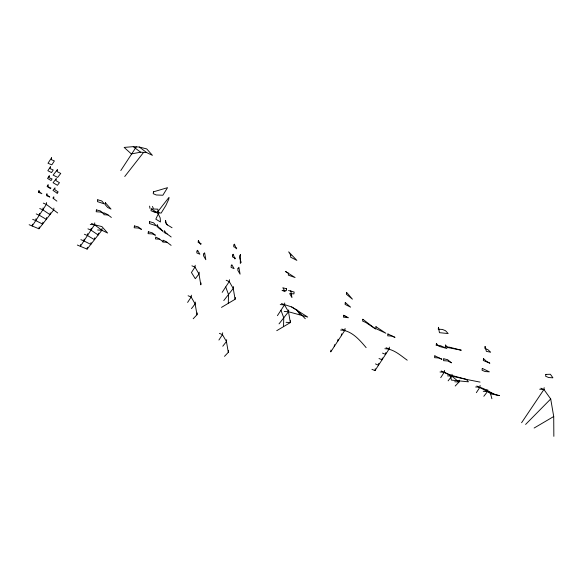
<?xml version="1.0" encoding="UTF-8"?>
<svg xmlns="http://www.w3.org/2000/svg" width="583" height="583" viewBox="0 0 583 583"><rect width="100%" height="100%" fill="white"/><g stroke="black" fill="none" stroke-linecap="round" stroke-linejoin="round"><path stroke-width="0.87" d="M228.296 303.335L228.507 294.517L225.708 286.96M283.542 326.64L283.753 317.815L280.955 310.265M32.437 224.164L32.203 226.015L38.937 228.784L53.672 209.946L53.913 208.095M38.828 192.434L39.068 190.583L38.493 192.288L41.881 193.716L38.624 191.26L38.959 191.406M42.858 222.225L42.625 224.076L35.738 220.614L35.971 218.763M46.545 217.517L46.305 219.361L39.272 215.214L39.506 213.363M38.937 228.784L39.178 226.933M50.225 212.802L49.992 214.653L42.807 209.814L43.04 207.963M46.574 202.563L46.341 204.414L32.203 226.015L29.15 224.725M53.629 198.672L53.862 196.821L52.871 198.096L56.886 201.128M80.622 244.488L80.381 246.339L87.122 249.109L101.857 230.27L102.091 228.419M91.043 242.55L90.81 244.401L83.916 240.939L84.156 239.088M94.723 237.835L94.49 239.686L87.45 235.539L87.69 233.688M87.122 249.109L87.363 247.258M98.41 233.127L98.17 234.978L90.992 230.139L91.225 228.288M94.759 222.888L94.526 224.739L80.381 246.339L77.335 245.049M151.267 208.903L151.026 210.755L158.117 213.218L157.855 209.166L151.267 208.903L158.117 213.218M191.377 295.18L191.144 297.031L187.609 302.431M195.21 265.258L194.977 267.109L191.443 272.509L195.298 278.718L198.978 274.003L199.211 272.152M195.385 302.074L195.145 303.925L196.996 314.754L193.192 318.741M196.996 314.754L197.236 312.903M201.069 282.981L200.829 284.832L198.978 274.003L194.977 267.109L191.924 265.819M222.684 332.784L222.444 334.635L218.909 340.035M229.483 279.716L229.243 281.56L222.174 292.36M226.685 339.678L226.444 341.529L228.303 352.358L224.499 356.344M233.484 286.61L233.244 288.461L235.102 299.283L221.489 307.387M228.303 352.358L228.536 350.507M235.102 299.283L235.335 297.439M284.73 303.014L284.489 304.865L277.421 315.665M288.731 309.916L288.49 311.759L290.349 322.588L276.736 330.685M290.582 320.737L290.349 322.588L286.093 322.304M330.947 350.077L330.714 351.928L344.852 330.328L345.085 328.477M334.248 346.528L334.482 344.677M337.783 341.128L338.016 339.277M343.657 315.286L343.416 317.137L348.437 317.742L343.657 315.286L346.608 317.028M341.317 335.728L341.551 333.877M371.932 369.309L374.986 370.599L375.219 368.748M378.753 363.347L378.52 365.198L375.467 363.909M382.288 357.947L382.054 359.798L379.001 358.516M385.822 352.547L385.589 354.398L382.535 353.116M374.986 370.599L389.123 348.998L389.357 347.147M444.494 370.409L444.261 372.253L440.719 377.653M452.036 374.286L451.803 376.137L448.116 380.845M459.244 380.189L459.003 382.033L455.199 386.019M480.108 385.429L479.875 387.28L476.34 392.68M483.824 396.28L487.505 391.572L487.745 389.721M521.588 422.741L543.924 389.495L544.158 387.644M120.798 170.542L136.305 146.858M57.163 193.199L58.162 191.924L54.787 189.65L55.021 187.799L52.987 190.401L57.163 193.206M124.74 176.511L143.637 152.345M157.592 211.95L169.041 197.316L168.808 199.167L165.812 205.551L161.127 213.123L153.234 211.665M191.464 308.633L195.145 303.925L191.144 297.031L188.09 295.741M223.77 300.573L233.244 288.461L229.243 281.56L226.189 280.277M222.764 346.236L226.444 341.529L222.444 334.635L219.397 333.345M279.024 323.871L288.49 311.759L307.707 317.043L291.638 306.95L281.443 303.583M525.604 424.431L550.709 398.976L543.924 389.495L540.871 388.205M534.13 428.031L553.719 416.517L550.709 398.976M146.676 152.586L140.598 152.185L131.357 153.927L124.15 147.419L133.267 146.654L139.344 147.054L146.734 148.92L152.403 155.326L146.676 152.586L139.344 147.054M108.103 214.996L103.847 214.712L104.087 212.861L107.345 214.42L111.36 217.452M90.27 224.455L94.526 224.739L101.916 226.605L107.585 233.011L101.857 230.27L94.526 224.739L91.473 223.449M97.601 229.986L101.857 230.27M159.713 239.219L155.457 238.935L155.697 237.084L158.955 238.644L162.978 241.675M167.095 242.331L162.839 242.047L163.072 240.196L166.206 241.661L171.118 245.363M280.234 304.581L284.489 304.865L288.49 311.759L284.234 311.482M340.596 330.044C351.534 330.43 359.543 339.823 366.124 347.621M384.867 348.714C393.561 348.831 400.477 355.411 407.218 360.192M440.005 371.976L444.261 372.253L450.47 375.058L466.378 379.402L480.042 382.105M447.547 375.853L451.803 376.137L466.378 379.402L468.44 381.836L451.359 380.087L450.47 375.058M454.747 381.748L459.003 382.033L451.803 376.137L441.207 370.97M539.669 389.211L543.924 389.495M475.619 386.995C484.553 386.558 490.886 394.487 499.463 395.587L490.58 393.802L486.346 389.896M483.249 391.288L487.505 391.572L493.794 394.079M288.541 290.494L294.153 292.039L293.912 293.883L289.656 293.599L291.945 297.541L290.764 290.64M43.288 203.124L46.341 204.414L57.695 212.977M341.798 329.038L344.852 330.328M386.07 347.716L389.123 348.998M476.821 385.99L487.505 391.572M39.753 208.525L42.807 209.814M87.938 228.849L90.992 230.139M36.219 213.925L39.272 215.214M84.404 234.249L87.45 235.539M32.684 219.325L35.738 220.614M80.869 239.649L83.916 240.939M167.19 233.958L164.063 232.493L164.297 230.649L166.337 233.309L171.183 236.982M291.638 306.95L297.133 310.207L305.295 318.741M172.043 227.734L166.388 224.309L165.608 220.418L165.375 222.261L167.408 224.929M133.267 146.654L140.598 152.185M297.133 310.207L299.888 314.703M152.389 206.448L153.293 208.218M490.58 393.802L491.892 398.736M149.591 206.112L149.962 208.386M553.719 416.517L553.85 436.346M240.517 254.625L240.298 263.443L241.173 262.335L239.409 257.584L239.642 255.733L240.517 254.625M46.946 193.906L46.706 195.75L49.759 197.039L46.502 194.584L46.946 193.906M48.098 184.877L47.864 186.728L50.918 188.018L50.473 188.695L47.092 186.414L48.098 184.877M49.256 175.855L49.016 177.698L52.069 178.988L51.064 180.526L47.551 178.456L49.256 175.855M50.415 166.825L50.174 168.676L53.228 169.959L51.523 172.568L47.857 170.724L50.415 166.825M51.566 157.804L51.333 159.647L54.379 160.937L51.829 164.836L47.995 163.262L51.566 157.804M56.179 178.77L55.939 180.621L59.451 182.69L57.418 185.292L53.082 182.727L56.179 178.77M57.331 169.748L57.098 171.591L60.763 173.435L57.666 177.392L53.133 175.119L57.331 169.748M96.421 209.909L96.188 211.753L100.444 212.037L103.49 213.327L100.232 210.871L96.421 209.909M97.718 199.787L97.485 201.638L104.342 203.882L101.755 200.96L97.718 199.787M105.385 202.746L105.144 204.597L107.731 207.519L110.989 209.078L105.385 202.746M134.418 225.934L134.177 227.778L138.433 228.062L141.487 229.352L138.229 226.896L134.418 225.934M148.33 231.801L148.097 233.652L152.352 233.936L155.399 235.219L152.141 232.763L148.33 231.801M149.627 221.686L149.394 223.529L156.251 225.781L153.664 222.859L149.627 221.686M153.453 191.843L153.212 193.687L156.266 194.977L162.854 195.239L167.54 187.675L153.453 191.843M157.257 224.9L157.024 226.751L160.281 228.31L162.868 231.232L158.875 228.201L157.257 224.9M158.809 212.78L158.576 214.631L160.194 217.933L160.456 221.977L155.821 219.172L158.809 212.78M197.032 251.069L196.792 252.92L199.845 254.21L197.557 250.267L197.032 251.069M198.373 240.568L198.14 242.419L201.193 243.701L200.661 244.51L198.373 240.568M203.759 253.911L203.525 255.762L205.814 259.697L204.633 252.796L203.759 253.911M231.298 265.527L231.065 267.371L234.111 268.661L231.823 264.718L231.298 265.527M232.646 255.019L232.406 256.87L235.459 258.16L234.934 258.961L233.171 254.217L232.646 255.019M233.936 244.926L233.703 246.769L236.756 248.059L236.224 248.861L234.468 244.117L233.936 244.926M238.032 268.362L237.791 270.213L240.079 274.156L238.899 267.254L238.032 268.362M286.544 288.825L286.311 290.677L282.055 290.392L285.109 291.682L282.821 287.74L286.544 288.825M288.534 273.296L288.301 275.147L295.078 277.523L285.335 271.401L288.534 273.296M290.837 255.347L290.596 257.19L296.849 260.375L288.687 251.841L290.837 255.347M345.289 302.526L345.056 304.377L350.594 307.154L345.289 302.526M346.594 292.367L346.353 294.218L352.424 299.166L346.594 292.367M362.852 319.273L362.619 321.116L365.672 322.406L375.554 328.958L362.852 319.273M375.962 326.691L375.729 328.535L385.851 333.243L375.962 326.691M387.928 333.964L387.688 335.815L391.944 336.092L394.997 337.382L387.928 333.964M434.831 355.834L434.597 357.685L438.853 357.969L441.907 359.259L434.831 355.834M436.412 343.533L436.171 345.384L440.427 345.668L446.906 348.503L439.014 346.346L436.412 343.533M438.482 327.333L438.248 329.176L442.504 329.461L445.558 330.75L448.159 333.556L439.436 332.667L438.482 327.333M443.787 358.822L443.546 360.673L447.802 360.95L451.446 362.823L447.591 359.675L443.787 358.822M445.543 345.07L445.31 346.921L449.566 347.206L461.27 350.215L447.606 347.504L445.543 345.07M482.287 368.412L482.054 370.263L485.107 371.546L489.363 371.83L482.287 368.412M483.54 358.647L483.3 360.498L489.866 363.202L486.309 361.205L483.54 358.647M485.092 346.535L484.852 348.386L487.905 349.669L490.675 352.227L486.375 351.367L485.092 346.535M545.856 374.403L545.615 376.254L548.669 377.536L552.924 377.82L550.388 374.271L545.856 374.403"/></g></svg>
